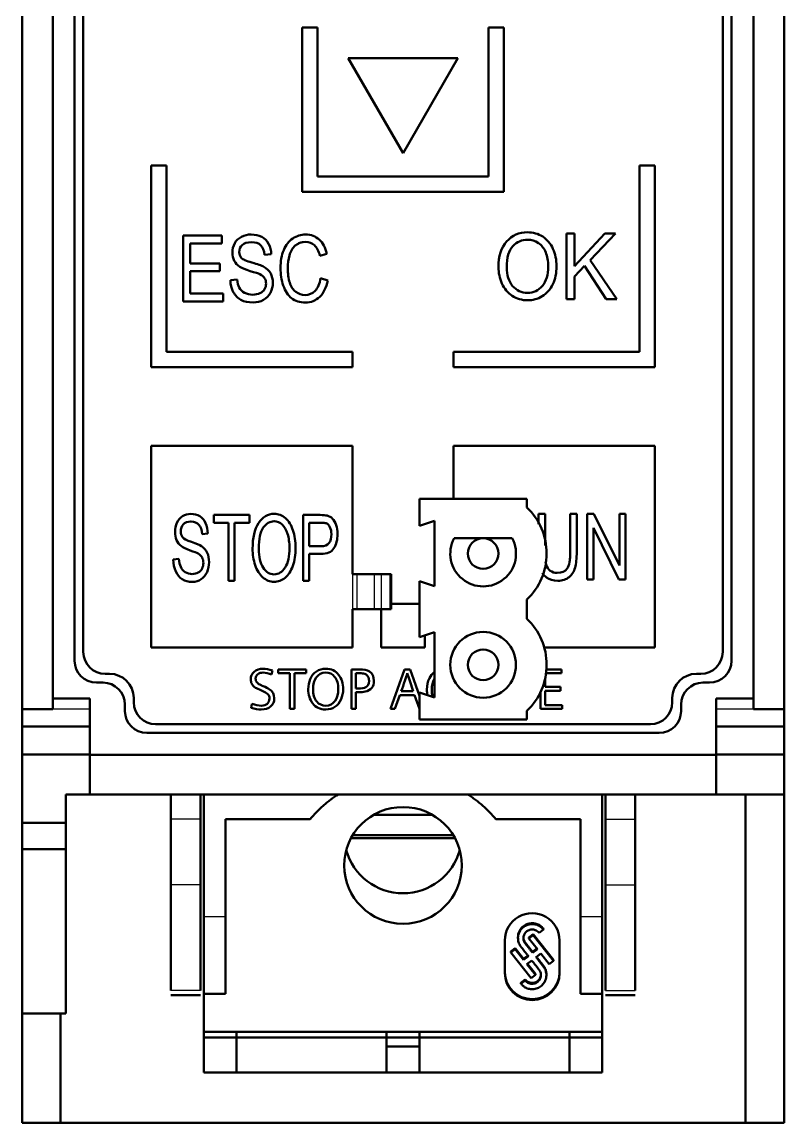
# Model space of a CAD drawing. Header units: millimetres. Extents: x 0 to 841, y 0 to 594.
# Drawn here: x 109.9 to 144.7, y 164.9 to 215.2 of the extents above; entities that cross this region are included whole.
import ezdxf

# ---------------------------------------------------------------- set-up
doc = ezdxf.new("R2010")
doc.units = ezdxf.units.MM
doc.layers.add('1', color=7, linetype='Continuous')

msp = doc.modelspace()

# ---------------------------------------------------------------- linework, layer by layer
at = {"layer": '1', "color": 7, "linetype": 'Continuous', "lineweight": 50}
for p, q in [((111.283, 184.307), (111.283, 237.137)), ((143.283, 184.307), (143.283, 237.137)), ((112.283, 235.137), (112.283, 186.037)), ((112.683, 234.737), (112.683, 186.437)), ((141.883, 186.437), (141.883, 234.737)), ((142.283, 186.037), (142.283, 235.137)), ((109.883, 183.817), (109.883, 221.177)), ((144.683, 183.817), (144.683, 221.177)), ((122.683, 207.437), (122.683, 214.937)), ((122.683, 214.937), (123.383, 214.937)), ((123.383, 214.937), (123.383, 208.137)), ((131.183, 208.137), (131.183, 214.937)), ((131.183, 214.937), (131.883, 214.937)), ((131.883, 214.937), (131.883, 207.437)), ((124.783, 213.537), (127.283, 209.207)), ((129.783, 213.537), (124.783, 213.537)), ((127.283, 209.207), (129.783, 213.537)), ((115.783, 208.637), (115.783, 199.437)), ((116.483, 208.637), (115.783, 208.637)), ((116.483, 200.137), (116.483, 208.637)), ((138.783, 208.637), (138.083, 208.637)), ((138.083, 208.637), (138.083, 200.137)), ((138.783, 199.437), (138.783, 208.637)), ((123.383, 208.137), (131.183, 208.137)), ((131.883, 207.437), (122.683, 207.437)), ((134.752, 202.537), (134.752, 205.537)), ((134.752, 205.537), (135.119, 205.537)), ((135.119, 204.049), (136.495, 205.537)), ((135.119, 205.537), (135.119, 204.049)), ((135.829, 204.322), (136.992, 205.537)), ((136.992, 205.537), (135.829, 204.322)), ((136.495, 205.537), (136.992, 205.537)), ((136.992, 205.537), (136.992, 205.537)), ((117.243, 202.437), (117.243, 205.437)), ((117.243, 205.437), (119.007, 205.437)), ((117.566, 205.083), (117.566, 205.083)), ((117.566, 205.083), (119.007, 205.083)), ((117.566, 205.083), (117.566, 204.164)), ((119.007, 205.083), (117.566, 205.083)), ((119.007, 205.437), (119.007, 205.083)), ((119.007, 205.083), (119.007, 205.083)), ((119.492, 204.661), (119.492, 204.661)), ((120.957, 204.563), (121.267, 204.592)), ((121.267, 204.592), (120.957, 204.563)), ((120.957, 204.563), (120.957, 204.563)), ((121.267, 204.592), (121.267, 204.592)), ((123.484, 204.522), (123.802, 204.614)), ((123.802, 204.614), (123.484, 204.522)), ((123.484, 204.522), (123.484, 204.522)), ((123.802, 204.614), (123.802, 204.614)), ((117.566, 204.164), (118.915, 204.164)), ((118.915, 204.164), (118.915, 203.812)), ((134.294, 204.033), (134.294, 204.033)), ((135.119, 203.576), (135.572, 204.055)), ((135.572, 204.055), (135.119, 203.576)), ((135.572, 204.055), (136.559, 202.537)), ((136.559, 202.537), (135.572, 204.055)), ((135.572, 204.055), (135.572, 204.055)), ((135.829, 204.322), (137.043, 202.537)), ((117.566, 203.812), (117.566, 203.812)), ((117.566, 203.812), (118.915, 203.812)), ((117.566, 203.812), (117.566, 202.791)), ((118.915, 203.812), (117.566, 203.812)), ((118.915, 203.812), (118.915, 203.812)), ((119.838, 204.009), (119.838, 204.009)), ((120.743, 203.675), (120.743, 203.675)), ((121.688, 203.959), (121.688, 203.959)), ((131.643, 203.998), (131.643, 203.998)), ((135.119, 203.576), (135.119, 203.576)), ((135.119, 203.576), (135.119, 202.537)), ((119.399, 203.401), (119.704, 203.433)), ((119.399, 203.401), (119.399, 203.401)), ((121.34, 203.284), (121.34, 203.284)), ((123.521, 203.489), (123.843, 203.389)), ((123.843, 203.389), (123.843, 203.389)), ((131.802, 203.249), (131.802, 203.249)), ((117.566, 202.791), (119.063, 202.791)), ((119.063, 202.791), (119.063, 202.437)), ((119.533, 202.862), (119.533, 202.862)), ((134.752, 202.537), (134.752, 202.537)), ((134.752, 202.537), (135.119, 202.537)), ((135.119, 202.537), (134.752, 202.537)), ((135.119, 202.537), (135.119, 202.537)), ((136.559, 202.537), (137.043, 202.537)), ((137.043, 202.537), (136.559, 202.537)), ((136.559, 202.537), (136.559, 202.537)), ((137.043, 202.537), (137.043, 202.537)), ((117.243, 202.437), (117.243, 202.437)), ((117.243, 202.437), (119.063, 202.437)), ((119.063, 202.437), (117.243, 202.437)), ((119.063, 202.437), (119.063, 202.437)), ((124.983, 200.137), (116.483, 200.137)), ((124.983, 199.437), (124.983, 200.137)), ((129.583, 200.137), (129.583, 199.437)), ((138.083, 200.137), (129.583, 200.137)), ((115.783, 199.437), (124.983, 199.437)), ((129.583, 199.437), (138.783, 199.437)), ((124.983, 195.837), (115.783, 195.837)), ((115.783, 195.837), (115.783, 186.637)), ((124.983, 189.988), (124.983, 195.837)), ((138.783, 195.837), (129.583, 195.837)), ((129.583, 195.837), (129.583, 193.417)), ((138.783, 186.637), (138.783, 195.837)), ((128.043, 193.418), (132.943, 193.418)), ((128.043, 192.188), (128.043, 193.418)), ((132.943, 193.418), (132.943, 193.028)), ((120.271, 192.687), (118.644, 192.687)), ((118.644, 192.687), (118.644, 192.333)), ((120.271, 192.333), (120.271, 192.687)), ((122.727, 192.687), (122.727, 189.687)), ((133.768, 192.737), (133.475, 192.737)), ((133.768, 192.737), (133.768, 192.737)), ((135.216, 192.737), (134.923, 192.737)), ((134.923, 192.737), (134.923, 191.006)), ((135.216, 192.737), (135.216, 192.737)), ((135.7, 192.737), (135.7, 189.737)), ((136, 192.737), (135.7, 192.737)), ((137.163, 190.382), (136, 192.737)), ((137.443, 192.737), (137.163, 192.737)), ((137.163, 192.737), (137.163, 190.382)), ((137.443, 189.737), (137.443, 192.737)), ((118.644, 192.333), (118.644, 192.333)), ((119.32, 192.333), (118.644, 192.333)), ((118.644, 192.333), (119.32, 192.333)), ((119.32, 192.333), (119.32, 192.333)), ((119.32, 192.333), (119.32, 189.687)), ((119.592, 192.333), (119.592, 192.333)), ((120.271, 192.333), (119.592, 192.333)), ((119.592, 189.687), (119.592, 192.333)), ((119.592, 192.333), (120.271, 192.333)), ((120.271, 192.333), (120.271, 192.333)), ((122.998, 191.26), (122.998, 192.333)), ((128.723, 192.423), (128.043, 192.188)), ((128.723, 189.432), (128.723, 192.423)), ((135.981, 189.737), (135.981, 192.094)), ((137.143, 189.737), (135.981, 192.094)), ((135.981, 192.094), (137.143, 189.737)), ((135.981, 192.094), (135.981, 192.094)), ((116.871, 191.911), (116.871, 191.911)), ((118.365, 191.842), (118.105, 191.813)), ((118.105, 191.813), (118.365, 191.842)), ((118.105, 191.813), (118.105, 191.813)), ((118.365, 191.842), (118.365, 191.842)), ((124.293, 191.819), (124.293, 191.819)), ((132.269, 191.628), (129.616, 191.628)), ((117.163, 191.259), (117.163, 191.259)), ((120.415, 191.148), (120.415, 191.148)), ((122.377, 191.183), (122.377, 191.183)), ((117.049, 190.683), (116.793, 190.651)), ((116.793, 190.651), (116.793, 190.651)), ((117.924, 190.925), (117.924, 190.925)), ((118.427, 190.534), (118.427, 190.534)), ((122.998, 189.687), (122.998, 190.907)), ((116.906, 190.112), (116.906, 190.112)), ((120.532, 190.399), (120.532, 190.399)), ((124.995, 189.988), (125.196, 189.988)), ((125.196, 189.988), (125.986, 189.988)), ((125.986, 189.988), (126.301, 189.988)), ((126.301, 189.988), (126.702, 189.988)), ((126.743, 189.988), (126.702, 189.988)), ((126.743, 188.388), (126.743, 189.988)), ((119.32, 189.687), (119.32, 189.687)), ((119.592, 189.687), (119.32, 189.687)), ((119.32, 189.687), (119.592, 189.687)), ((119.592, 189.687), (119.592, 189.687)), ((122.998, 189.687), (122.727, 189.687)), ((122.727, 189.687), (122.998, 189.687)), ((122.727, 189.687), (122.727, 189.687)), ((122.998, 189.687), (122.998, 189.687)), ((128.043, 187.108), (128.043, 189.667)), ((128.043, 189.667), (128.723, 189.432)), ((135.7, 189.737), (135.7, 189.737)), ((135.981, 189.737), (135.7, 189.737)), ((135.7, 189.737), (135.981, 189.737)), ((135.981, 189.737), (135.981, 189.737)), ((137.443, 189.737), (137.143, 189.737)), ((137.143, 189.737), (137.443, 189.737)), ((137.143, 189.737), (137.143, 189.737)), ((137.443, 189.737), (137.443, 189.737)), ((128.043, 188.637), (126.743, 188.637)), ((132.943, 188.828), (132.943, 187.948)), ((124.983, 186.637), (124.983, 188.388)), ((124.995, 188.388), (125.196, 188.388)), ((125.196, 188.388), (125.986, 188.388)), ((125.986, 188.388), (126.301, 188.388)), ((126.283, 188.388), (126.283, 186.637)), ((126.301, 188.388), (126.702, 188.388)), ((126.743, 188.388), (126.702, 188.388)), ((128.723, 187.343), (128.043, 187.108)), ((128.283, 186.637), (128.283, 187.191)), ((128.723, 184.352), (128.723, 187.343)), ((115.783, 186.637), (124.983, 186.637)), ((126.283, 186.637), (128.283, 186.637)), ((133.733, 186.637), (138.783, 186.637)), ((113.683, 185.437), (113.883, 185.437)), ((121.279, 185.399), (121.321, 185.586)), ((121.321, 185.586), (121.279, 185.399)), ((121.321, 185.586), (121.321, 185.586)), ((121.587, 185.641), (122.856, 185.641)), ((121.587, 185.469), (121.587, 185.641)), ((121.587, 185.469), (122.114, 185.469)), ((121.587, 185.469), (121.587, 185.469)), ((122.114, 185.469), (121.587, 185.469)), ((122.114, 185.469), (122.114, 185.469)), ((122.114, 183.837), (122.114, 185.469)), ((122.323, 185.469), (122.323, 185.469)), ((122.323, 185.469), (122.856, 185.469)), ((122.323, 185.469), (122.323, 183.837)), ((122.856, 185.469), (122.323, 185.469)), ((122.856, 185.641), (122.856, 185.469)), ((122.856, 185.469), (122.856, 185.469)), ((124.925, 183.837), (124.925, 185.641)), ((125.134, 185.469), (125.134, 184.77)), ((126.706, 183.837), (127.348, 185.641)), ((127.348, 185.641), (127.611, 185.641)), ((127.478, 185.463), (127.478, 185.463)), ((127.611, 185.641), (128.043, 184.437)), ((133.818, 185.469), (134.517, 185.469)), ((134.517, 185.469), (133.818, 185.469)), ((133.835, 185.641), (134.517, 185.641)), ((134.517, 185.641), (134.517, 185.469)), ((134.517, 185.469), (134.517, 185.469)), ((140.683, 185.437), (140.883, 185.437)), ((113.283, 185.037), (113.583, 185.037)), ((120.331, 185.179), (120.331, 185.179)), ((121.279, 185.399), (121.279, 185.399)), ((125.955, 185.115), (125.955, 185.115)), ((127.749, 184.64), (127.588, 185.115)), ((127.588, 185.115), (127.749, 184.64)), ((127.588, 185.115), (127.588, 185.115)), ((133.774, 185.22), (133.774, 184.838)), ((140.983, 185.037), (141.283, 185.037)), ((120.552, 184.802), (120.552, 184.802)), ((121.103, 184.512), (121.103, 184.512)), ((122.954, 184.739), (122.954, 184.739)), ((124.549, 184.739), (124.549, 184.739)), ((125.134, 184.77), (125.219, 184.77)), ((125.134, 184.598), (125.134, 183.837)), ((125.853, 184.793), (125.853, 184.793)), ((126.917, 183.837), (127.139, 184.468)), ((127.139, 184.468), (126.917, 183.837)), ((127.139, 184.468), (127.139, 184.468)), ((127.811, 184.468), (127.139, 184.468)), ((127.139, 184.468), (127.811, 184.468)), ((127.201, 184.64), (127.749, 184.64)), ((128.032, 183.837), (127.811, 184.468)), ((127.811, 184.468), (128.032, 183.837)), ((127.811, 184.468), (127.811, 184.468)), ((128.043, 183.358), (128.043, 184.587)), ((128.043, 184.587), (128.723, 184.352)), ((128.373, 184.726), (128.373, 184.726)), ((133.565, 183.837), (133.565, 184.609)), ((133.774, 184.838), (134.48, 184.838)), ((133.774, 184.666), (133.774, 184.009)), ((134.48, 184.666), (133.774, 184.666)), ((133.774, 184.666), (133.774, 184.666)), ((133.774, 184.666), (134.48, 184.666)), ((134.48, 184.838), (134.48, 184.666)), ((134.48, 184.666), (134.48, 184.666)), ((112.983, 184.307), (111.283, 184.307)), ((112.983, 184.307), (112.983, 181.737)), ((114.583, 184.037), (114.583, 183.737)), ((114.983, 184.337), (114.983, 184.137)), ((120.349, 183.892), (120.376, 184.074)), ((121.405, 184.322), (121.405, 184.322)), ((123.159, 184.088), (123.159, 184.088)), ((133.774, 184.009), (134.556, 184.009)), ((134.556, 184.009), (134.556, 183.837)), ((139.583, 184.137), (139.583, 184.337)), ((139.983, 183.737), (139.983, 184.037)), ((141.583, 184.307), (141.583, 181.737)), ((143.283, 184.307), (141.583, 184.307)), ((109.883, 183.037), (109.883, 183.817)), ((111.283, 183.817), (109.883, 183.817)), ((120.349, 183.892), (120.349, 183.892)), ((122.114, 183.837), (122.323, 183.837)), ((122.323, 183.837), (122.114, 183.837)), ((122.114, 183.837), (122.114, 183.837)), ((122.323, 183.837), (122.323, 183.837)), ((124.925, 183.837), (125.134, 183.837)), ((124.925, 183.837), (124.925, 183.837)), ((125.134, 183.837), (124.925, 183.837)), ((125.134, 183.837), (125.134, 183.837)), ((126.706, 183.837), (126.917, 183.837)), ((126.917, 183.837), (126.706, 183.837)), ((126.706, 183.837), (126.706, 183.837)), ((126.917, 183.837), (126.917, 183.837)), ((128.032, 183.837), (128.032, 183.837)), ((128.032, 183.837), (128.043, 183.837)), ((128.043, 183.837), (128.032, 183.837)), ((132.943, 183.748), (132.943, 183.358)), ((133.565, 183.837), (133.565, 183.837)), ((133.565, 183.837), (134.556, 183.837)), ((134.556, 183.837), (133.565, 183.837)), ((134.556, 183.837), (134.556, 183.837)), ((144.683, 183.817), (143.283, 183.817)), ((144.683, 183.037), (144.683, 183.817)), ((109.883, 183.037), (112.983, 183.037)), ((109.883, 181.754), (109.883, 183.037)), ((115.983, 183.137), (138.583, 183.137)), ((132.943, 183.358), (128.043, 183.358)), ((141.583, 183.037), (144.683, 183.037)), ((144.683, 181.754), (144.683, 183.037)), ((115.583, 182.737), (138.983, 182.737)), ((112.983, 181.754), (109.883, 181.754)), ((109.883, 178.637), (109.883, 181.754)), ((141.583, 181.737), (112.983, 181.737)), ((112.983, 181.737), (112.983, 179.937)), ((144.683, 181.754), (141.583, 181.754)), ((141.583, 181.737), (141.583, 179.937)), ((144.683, 179.937), (144.683, 181.754)), ((112.983, 179.937), (111.883, 179.937)), ((111.883, 179.937), (111.883, 178.637)), ((141.583, 179.937), (112.983, 179.937)), ((116.683, 178.808), (116.683, 179.937)), ((118.033, 178.808), (118.033, 179.937)), ((118.183, 174.36), (118.183, 179.937)), ((136.383, 174.36), (136.383, 179.937)), ((136.533, 178.808), (136.533, 179.937)), ((137.883, 178.808), (137.883, 179.937)), ((144.683, 179.937), (141.583, 179.937)), ((142.927, 164.937), (142.927, 179.937)), ((144.683, 179.937), (144.683, 164.937)), ((125.929, 178.994), (128.636, 178.994)), ((109.883, 178.637), (109.883, 177.431)), ((111.883, 178.637), (109.883, 178.637)), ((111.883, 178.637), (111.883, 177.431)), ((116.683, 175.813), (116.683, 178.808)), ((118.033, 175.813), (118.033, 178.808)), ((119.183, 174.36), (119.183, 178.797)), ((119.183, 178.797), (123.04, 178.797)), ((131.525, 178.797), (135.383, 178.797)), ((135.383, 178.797), (135.383, 174.36)), ((135.383, 170.829), (135.383, 178.797)), ((136.533, 175.813), (136.533, 178.808)), ((137.883, 175.813), (137.883, 178.808)), ((129.655, 177.943), (124.911, 177.943)), ((129.58, 178.073), (124.986, 178.073)), ((109.883, 177.431), (109.883, 169.937)), ((111.883, 177.431), (109.883, 177.431)), ((111.883, 177.431), (111.883, 169.937)), ((118.183, 170.829), (118.183, 174.36)), ((119.183, 170.829), (119.183, 174.36)), ((135.383, 174.36), (135.383, 170.829)), ((136.383, 170.829), (136.383, 174.36)), ((132.534, 173.413), (132.534, 173.374)), ((133.035, 173.398), (133.232, 173.551)), ((133.035, 173.359), (133.232, 173.512)), ((133.035, 173.398), (133.035, 173.359)), ((133.232, 173.551), (134.156, 172.379)), ((133.232, 173.551), (133.232, 173.512)), ((133.232, 173.512), (134.156, 172.34)), ((133.694, 173.769), (133.497, 173.617)), ((133.694, 173.809), (133.694, 173.769)), ((131.933, 173.273), (131.933, 171.786)), ((132.21, 172.759), (132.407, 172.911)), ((132.21, 172.719), (132.407, 172.872)), ((132.407, 172.911), (132.791, 172.423)), ((132.407, 172.911), (132.407, 172.872)), ((132.407, 172.872), (132.791, 172.384)), ((133.42, 172.871), (133.035, 173.359)), ((133.204, 172.743), (133.401, 172.895)), ((133.204, 172.704), (133.42, 172.871)), ((134.433, 171.786), (134.433, 173.273)), ((132.21, 172.759), (132.21, 172.719)), ((133.133, 171.548), (132.21, 172.719)), ((132.791, 172.423), (133.007, 172.59)), ((132.791, 172.384), (133.007, 172.551)), ((132.791, 172.423), (132.791, 172.384)), ((133.204, 172.743), (133.204, 172.704)), ((133.574, 172.675), (133.358, 172.508)), ((133.959, 172.187), (133.574, 172.675)), ((134.156, 172.379), (134.156, 172.34)), ((133.161, 172.356), (132.945, 172.188)), ((132.945, 172.188), (133.33, 171.7)), ((132.964, 172.203), (133.33, 171.739)), ((134.156, 172.34), (133.959, 172.187)), ((132.671, 171.329), (132.868, 171.481)), ((132.671, 171.29), (132.868, 171.442)), ((132.868, 171.481), (132.868, 171.442)), ((133.33, 171.7), (133.133, 171.548)), ((133.33, 171.739), (133.33, 171.7)), ((133.832, 171.686), (133.832, 171.725)), ((132.671, 171.329), (132.671, 171.29)), ((116.683, 170.774), (118.033, 170.774)), ((118.183, 170.829), (119.183, 170.829)), ((118.183, 169.104), (118.183, 170.829)), ((118.183, 170.829), (119.183, 170.829)), ((119.183, 170.829), (119.183, 170.829)), ((135.383, 170.829), (136.383, 170.829)), ((135.383, 170.829), (136.383, 170.829)), ((135.383, 170.829), (135.383, 170.829)), ((136.383, 169.104), (136.383, 170.829)), ((136.533, 170.774), (137.883, 170.774)), ((109.883, 169.937), (109.883, 164.937)), ((111.883, 169.937), (109.883, 169.937)), ((111.639, 169.937), (111.639, 164.937)), ((118.183, 169.104), (136.383, 169.104)), ((118.183, 168.837), (118.183, 169.104)), ((119.683, 168.837), (119.683, 169.104)), ((126.533, 169.104), (126.533, 168.837)), ((128.033, 169.104), (128.033, 168.837)), ((134.883, 168.837), (134.883, 169.104)), ((136.383, 168.837), (136.383, 169.104)), ((118.183, 168.837), (119.683, 168.837)), ((118.183, 167.237), (118.183, 168.837)), ((126.533, 168.837), (119.683, 168.837)), ((119.683, 167.237), (119.683, 168.837)), ((126.533, 168.837), (126.533, 168.433)), ((126.533, 168.837), (128.033, 168.837)), ((126.533, 168.433), (128.033, 168.433)), ((126.533, 168.433), (126.533, 167.237)), ((128.033, 168.837), (128.033, 168.433)), ((128.033, 168.837), (134.883, 168.837)), ((128.033, 168.433), (128.033, 167.237)), ((134.883, 168.837), (136.383, 168.837)), ((134.883, 167.237), (134.883, 168.837)), ((136.383, 167.237), (136.383, 168.837)), ((118.183, 167.237), (119.683, 167.237)), ((126.533, 167.237), (119.683, 167.237)), ((126.533, 167.237), (128.033, 167.237)), ((128.033, 167.237), (134.883, 167.237)), ((134.883, 167.237), (136.383, 167.237)), ((111.639, 164.937), (109.883, 164.937)), ((142.927, 164.937), (111.639, 164.937)), ((144.683, 164.937), (142.927, 164.937))]:
    msp.add_line(p, q, dxfattribs=at)
at = {"layer": '1', "color": 7, "linetype": 'Continuous', "lineweight": 25}
for p, q in [((124.995, 188.388), (124.995, 189.988)), ((125.196, 188.388), (125.196, 189.988)), ((125.986, 188.388), (125.986, 189.988)), ((126.301, 188.388), (126.301, 189.988)), ((126.702, 188.388), (126.702, 189.988)), ((118.033, 178.808), (116.683, 178.808)), ((136.533, 178.808), (137.883, 178.808)), ((118.183, 174.36), (119.183, 174.36)), ((135.383, 174.36), (136.383, 174.36))]:
    msp.add_line(p, q, dxfattribs=at)
at = {"layer": '1', "color": 7, "linetype": 'Continuous', "lineweight": 50}
for centre, radius in [((130.943, 190.928), 0.7), ((130.943, 185.848), 1.5), ((130.943, 185.848), 0.7)]:
    msp.add_circle(centre, radius, dxfattribs=at)
for centre, radius, start, end in [((130.943, 190.928), 2.9, 313.6028, 46.3972), ((130.943, 190.928), 1.5, 152.1819, 27.8181), ((130.943, 185.848), 2.9, 313.6028, 46.3972), ((113.683, 186.437), 1, 180, 270), ((140.883, 186.437), 1, 270, 0), ((113.283, 186.037), 1, 180, 270), ((141.283, 186.037), 1, 270, 0), ((113.883, 184.337), 1.1, 0, 90), ((140.683, 184.337), 1.1, 90, 180), ((113.583, 184.037), 1, 0, 90), ((140.983, 184.037), 1, 90, 180), ((115.983, 184.137), 1, 180, 270), ((138.583, 184.137), 1, 270, 0), ((115.583, 183.737), 1, 180, 270), ((138.983, 183.737), 1, 270, 0)]:
    msp.add_arc(centre, radius, start, end, dxfattribs=at)
msp.add_ellipse((127.283, 176.694), major_axis=(-2.686, 0), ratio=0.991445, dxfattribs=at)
for centre, major_axis, start_param, end_param in [((127.283, 178.087), (-2.686, 0), 0.264665, 2.876928), ((133.183, 173.273), (1.25, 0), 0, 3.141593), ((133.183, 171.825), (1.25, 0), 3.141593, 6.283185), ((133.183, 171.786), (1.25, 0), 3.141593, 6.283185)]:
    msp.add_ellipse(centre, major_axis=major_axis, ratio=0.991445, start_param=start_param, end_param=end_param, dxfattribs=at)
for points, knots in [([(131.802, 203.249), (131.696, 203.485), (131.643, 203.735), (131.643, 204.496), (131.767, 204.886), (132.261, 205.45), (132.58, 205.59), (133.226, 205.591), (133.457, 205.524), (133.868, 205.259), (134.025, 205.075), (134.133, 204.838)], [0, 0, 0, 0, 0.137771, 0.137771, 0.398219, 0.398219, 0.658927, 0.658927, 0.82958, 0.82958, 1, 1, 1, 1]), ([(119.838, 204.009), (119.721, 204.083), (119.635, 204.177), (119.521, 204.399), (119.492, 204.524), (119.492, 204.813), (119.527, 204.955), (119.667, 205.218), (119.769, 205.317), (120.038, 205.454), (120.187, 205.488), (120.531, 205.488), (120.69, 205.452), (120.967, 205.309), (121.073, 205.204), (121.221, 204.925), (121.261, 204.768), (121.267, 204.592)], [0, 0, 0, 0, 0.1113, 0.1113, 0.222397, 0.222397, 0.344902, 0.344902, 0.467853, 0.467853, 0.591032, 0.591032, 0.727354, 0.727354, 0.863677, 0.863677, 1, 1, 1, 1]), ([(120.957, 204.563), (120.941, 204.753), (120.885, 204.896), (120.693, 205.089), (120.551, 205.138), (120.169, 205.138), (120.026, 205.094), (119.848, 204.918), (119.803, 204.812), (119.803, 204.58), (119.835, 204.492), (119.961, 204.353), (120.122, 204.281), (120.647, 204.135), (120.827, 204.071), (121.067, 203.937), (121.171, 203.834), (121.307, 203.588), (121.34, 203.445), (121.34, 203.125), (121.303, 202.974), (121.155, 202.692), (121.048, 202.582), (120.769, 202.425), (120.613, 202.386), (120.218, 202.386), (120.033, 202.425), (119.735, 202.584), (119.618, 202.703), (119.533, 202.862)], [0, 0, 0, 0, 0.06057, 0.06057, 0.121335, 0.121335, 0.184524, 0.184524, 0.247712, 0.247712, 0.302768, 0.302768, 0.356974, 0.356974, 0.411084, 0.411084, 0.489785, 0.489785, 0.568352, 0.568352, 0.64632, 0.64632, 0.724401, 0.724401, 0.802482, 0.802482, 0.90137, 0.90137, 1, 1, 1, 1]), ([(123.843, 203.389), (123.776, 203.063), (123.654, 202.814), (123.303, 202.471), (123.088, 202.386), (122.571, 202.386), (122.357, 202.452), (122.028, 202.715), (121.903, 202.905), (121.73, 203.405), (121.688, 203.673), (121.688, 204.272), (121.736, 204.544), (121.931, 205.01), (122.069, 205.186), (122.427, 205.428), (122.624, 205.488), (123.083, 205.488), (123.288, 205.412), (123.62, 205.106), (123.736, 204.891), (123.802, 204.614)], [0, 0, 0, 0, 0.090289, 0.090289, 0.180709, 0.180709, 0.274327, 0.274327, 0.368115, 0.368115, 0.461846, 0.461846, 0.564006, 0.564006, 0.666089, 0.666089, 0.768172, 0.768172, 0.883992, 0.883992, 1, 1, 1, 1]), ([(123.484, 204.522), (123.428, 204.74), (123.345, 204.899), (123.13, 205.099), (122.995, 205.149), (122.645, 205.149), (122.488, 205.093), (122.237, 204.872), (122.148, 204.724), (122.046, 204.351), (122.021, 204.16), (122.021, 203.707), (122.051, 203.484), (122.171, 203.103), (122.266, 202.961), (122.52, 202.773), (122.659, 202.726), (122.988, 202.726), (123.141, 202.789), (123.266, 202.918)], [0, 0, 0, 0, 0.085082, 0.085082, 0.17062, 0.17062, 0.268713, 0.268713, 0.366807, 0.366807, 0.465201, 0.465201, 0.591622, 0.591622, 0.718138, 0.718138, 0.844976, 0.844976, 1, 1, 1, 1]), ([(122.438, 205.04), (122.549, 205.112), (122.68, 205.149), (122.995, 205.149), (123.13, 205.099), (123.345, 204.899), (123.428, 204.74), (123.484, 204.522)], [0, 0, 0, 0, 0.317522, 0.317522, 0.659672, 0.659672, 1, 1, 1, 1]), ([(133.648, 203.141), (133.827, 203.351), (133.916, 203.649), (133.916, 204.279), (133.878, 204.492), (133.725, 204.856), (133.614, 204.997), (133.32, 205.199), (133.155, 205.249), (132.713, 205.249), (132.49, 205.152), (132.302, 204.959)], [0, 0, 0, 0, 0.264413, 0.264413, 0.43172, 0.43172, 0.598363, 0.598363, 0.764682, 0.764682, 1, 1, 1, 1]), ([(134.133, 204.838), (134.24, 204.601), (134.294, 204.333), (134.294, 203.729), (134.238, 203.457), (134.011, 202.976), (133.85, 202.794), (133.434, 202.547), (133.209, 202.486), (132.708, 202.486), (132.475, 202.554), (132.063, 202.827), (131.908, 203.013), (131.802, 203.249)], [0, 0, 0, 0, 0.15982, 0.15982, 0.321927, 0.321927, 0.484374, 0.484374, 0.647148, 0.647148, 0.823743, 0.823743, 1, 1, 1, 1]), ([(132.302, 204.959), (132.115, 204.766), (132.022, 204.444), (132.022, 203.63), (132.111, 203.346), (132.471, 202.93), (132.696, 202.826), (133.243, 202.826), (133.47, 202.931), (133.648, 203.141)], [0, 0, 0, 0, 0.29279, 0.29279, 0.527102, 0.527102, 0.761098, 0.761098, 1, 1, 1, 1]), ([(119.704, 203.433), (119.718, 203.284), (119.751, 203.16), (119.857, 202.968), (119.939, 202.89), (120.16, 202.772), (120.285, 202.742), (120.547, 202.742), (120.656, 202.764), (120.843, 202.855), (120.914, 202.916), (121.006, 203.073), (121.029, 203.158), (121.029, 203.346), (121.007, 203.428), (120.918, 203.568), (120.845, 203.627), (120.743, 203.675)], [0, 0, 0, 0, 0.133443, 0.133443, 0.267837, 0.267837, 0.402542, 0.402542, 0.522225, 0.522225, 0.641091, 0.641091, 0.759956, 0.759956, 0.879603, 0.879603, 1, 1, 1, 1]), ([(119.838, 204.009), (119.928, 203.95), (120.085, 203.888), (120.533, 203.755), (120.677, 203.707), (120.743, 203.675)], [0, 0, 0, 0, 0.5, 0.5, 1, 1, 1, 1]), ([(120.743, 203.675), (120.677, 203.707), (120.533, 203.755), (120.085, 203.888), (119.928, 203.95), (119.838, 204.009)], [0, 0, 0, 0, 0.5, 0.5, 1, 1, 1, 1]), ([(118.365, 191.842), (118.36, 192.018), (118.327, 192.175), (118.202, 192.454), (118.113, 192.559), (117.88, 192.702), (117.746, 192.738), (117.456, 192.738), (117.331, 192.704), (117.104, 192.567), (117.019, 192.468), (116.901, 192.205), (116.871, 192.063), (116.871, 191.774), (116.895, 191.649), (116.992, 191.427), (117.065, 191.333), (117.163, 191.259)], [0, 0, 0, 0, 0.136377, 0.136377, 0.272754, 0.272754, 0.409131, 0.409131, 0.532358, 0.532358, 0.655289, 0.655289, 0.777744, 0.777744, 0.888795, 0.888795, 1, 1, 1, 1]), ([(122.258, 191.988), (122.178, 192.225), (122.061, 192.409), (121.757, 192.674), (121.587, 192.741), (121.108, 192.74), (120.872, 192.599), (120.506, 192.036), (120.415, 191.646), (120.415, 190.885), (120.454, 190.635), (120.532, 190.399)], [0, 0, 0, 0, 0.170309, 0.170309, 0.340958, 0.340958, 0.601662, 0.601662, 0.862188, 0.862188, 1, 1, 1, 1]), ([(123.813, 192.658), (123.741, 192.677), (123.637, 192.687), (123.243, 192.687), (122.985, 192.687), (122.727, 192.687)], [0, 0, 0, 0, 0.34599, 0.34599, 1, 1, 1, 1]), ([(122.998, 190.907), (123.174, 190.907), (123.349, 190.907), (123.815, 190.907), (124.016, 190.995), (124.238, 191.348), (124.293, 191.564), (124.293, 191.968), (124.273, 192.105), (124.19, 192.353), (124.135, 192.45), (123.998, 192.587), (123.914, 192.634), (123.813, 192.658)], [0, 0, 0, 0, 0.138344, 0.138344, 0.367042, 0.367042, 0.596556, 0.596556, 0.730946, 0.730946, 0.865473, 0.865473, 1, 1, 1, 1]), ([(133.647, 190.05), (133.699, 189.962), (133.764, 189.889), (133.974, 189.734), (134.143, 189.686), (134.564, 189.686), (134.736, 189.741), (134.999, 189.964), (135.09, 190.108), (135.191, 190.463), (135.216, 190.702), (135.216, 191.581), (135.216, 192.159), (135.216, 192.737)], [0, 0, 0, 0, 0.08947, 0.08947, 0.239853, 0.239853, 0.394505, 0.394505, 0.549156, 0.549156, 0.703704, 0.703704, 1, 1, 1, 1]), ([(116.906, 190.112), (116.977, 189.953), (117.076, 189.834), (117.327, 189.675), (117.482, 189.636), (117.814, 189.636), (117.946, 189.675), (118.181, 189.832), (118.271, 189.942), (118.395, 190.224), (118.427, 190.375), (118.427, 190.695), (118.398, 190.838), (118.284, 191.084), (118.197, 191.187), (117.995, 191.321), (117.843, 191.385), (117.402, 191.531), (117.266, 191.603), (117.16, 191.742), (117.133, 191.83), (117.133, 192.062), (117.171, 192.168), (117.321, 192.344), (117.441, 192.388), (117.763, 192.388), (117.882, 192.339), (118.043, 192.146), (118.091, 192.003), (118.105, 191.813)], [0, 0, 0, 0, 0.098732, 0.098732, 0.197701, 0.197701, 0.275847, 0.275847, 0.353992, 0.353992, 0.432051, 0.432051, 0.510711, 0.510711, 0.589473, 0.589473, 0.643566, 0.643566, 0.697753, 0.697753, 0.752719, 0.752719, 0.815806, 0.815806, 0.878893, 0.878893, 0.93956, 0.93956, 1, 1, 1, 1]), ([(117.964, 192.241), (117.964, 192.242), (117.963, 192.242), (117.882, 192.339), (117.763, 192.388), (117.595, 192.388), (117.585, 192.388), (117.575, 192.388)], [0, 0, 0, 0, 0.005093, 0.005093, 0.939776, 0.939776, 1, 1, 1, 1]), ([(120.532, 190.399), (120.611, 190.163), (120.726, 189.977), (121.03, 189.704), (121.203, 189.636), (121.574, 189.636), (121.74, 189.697), (122.048, 189.944), (122.167, 190.126), (122.335, 190.607), (122.377, 190.879), (122.377, 191.483), (122.337, 191.751), (122.258, 191.988)], [0, 0, 0, 0, 0.176293, 0.176293, 0.352856, 0.352856, 0.515601, 0.515601, 0.678076, 0.678076, 0.840182, 0.840182, 1, 1, 1, 1]), ([(121.899, 190.291), (121.767, 190.081), (121.599, 189.976), (121.194, 189.976), (121.027, 190.08), (120.761, 190.496), (120.695, 190.78), (120.695, 191.594), (120.764, 191.916), (120.902, 192.109)], [0, 0, 0, 0, 0.238956, 0.238956, 0.473006, 0.473006, 0.70727, 0.70727, 1, 1, 1, 1]), ([(120.902, 192.109), (121.041, 192.302), (121.206, 192.399), (121.534, 192.399), (121.656, 192.349), (121.873, 192.147), (121.956, 192.006), (122.069, 191.642), (122.097, 191.429), (122.097, 190.799), (122.031, 190.501), (121.899, 190.291)], [0, 0, 0, 0, 0.235221, 0.235221, 0.401472, 0.401472, 0.568191, 0.568191, 0.735533, 0.735533, 1, 1, 1, 1]), ([(121.434, 192.397), (121.422, 192.398), (121.41, 192.399), (121.206, 192.399), (121.041, 192.302), (120.902, 192.109)], [0, 0, 0, 0, 0.059115, 0.059115, 1, 1, 1, 1]), ([(123.777, 192.306), (123.731, 192.324), (123.647, 192.333), (123.348, 192.333), (123.173, 192.333), (122.998, 192.333)], [0, 0, 0, 0, 0.413696, 0.413696, 1, 1, 1, 1]), ([(122.998, 192.333), (123.173, 192.333), (123.348, 192.333), (123.647, 192.333), (123.731, 192.324), (123.777, 192.306)], [0, 0, 0, 0, 0.586304, 0.586304, 1, 1, 1, 1]), ([(123.777, 192.306), (123.848, 192.278), (123.904, 192.218), (123.992, 192.04), (124.013, 191.933), (124.013, 191.634), (123.976, 191.499), (123.829, 191.308), (123.705, 191.26), (123.352, 191.26), (123.175, 191.26), (122.998, 191.26)], [0, 0, 0, 0, 0.162978, 0.162978, 0.325354, 0.325354, 0.548719, 0.548719, 0.773463, 0.773463, 1, 1, 1, 1]), ([(117.924, 190.925), (117.869, 190.957), (117.747, 191.005), (117.37, 191.138), (117.238, 191.2), (117.163, 191.259)], [0, 0, 0, 0, 0.5, 0.5, 1, 1, 1, 1]), ([(117.163, 191.259), (117.238, 191.2), (117.37, 191.138), (117.747, 191.005), (117.869, 190.957), (117.924, 190.925)], [0, 0, 0, 0, 0.5, 0.5, 1, 1, 1, 1]), ([(134.923, 191.006), (134.923, 190.629), (134.877, 190.375), (134.694, 190.11), (134.54, 190.044), (134.199, 190.044), (134.093, 190.077), (133.919, 190.211), (133.858, 190.306), (133.811, 190.466), (133.802, 190.509), (133.795, 190.558)], [0, 0, 0, 0, 0.300516, 0.300516, 0.60009, 0.60009, 0.774423, 0.774423, 0.948186, 0.948186, 1, 1, 1, 1]), ([(117.924, 190.925), (118.01, 190.877), (118.071, 190.818), (118.146, 190.678), (118.165, 190.596), (118.165, 190.408), (118.145, 190.323), (118.068, 190.166), (118.009, 190.105), (117.851, 190.014), (117.759, 189.992), (117.539, 189.992), (117.434, 190.022), (117.247, 190.14), (117.178, 190.218), (117.09, 190.41), (117.062, 190.534), (117.049, 190.683)], [0, 0, 0, 0, 0.120445, 0.120445, 0.240073, 0.240073, 0.35892, 0.35892, 0.477766, 0.477766, 0.597487, 0.597487, 0.732235, 0.732235, 0.866581, 0.866581, 1, 1, 1, 1]), ([(120.552, 184.802), (120.466, 184.856), (120.406, 184.918), (120.345, 185.043), (120.331, 185.106), (120.331, 185.33), (120.383, 185.448), (120.588, 185.623), (120.725, 185.666), (121.017, 185.666), (121.158, 185.64), (121.321, 185.586)], [0, 0, 0, 0, 0.158025, 0.158025, 0.283957, 0.283957, 0.547813, 0.547813, 0.813214, 0.813214, 1, 1, 1, 1]), ([(121.279, 185.399), (121.146, 185.463), (121.017, 185.494), (120.799, 185.494), (120.719, 185.47), (120.586, 185.371), (120.552, 185.303), (120.552, 185.148), (120.574, 185.089), (120.652, 185.004), (120.692, 184.974), (120.737, 184.951)], [0, 0, 0, 0, 0.274988, 0.274988, 0.484825, 0.484825, 0.698175, 0.698175, 0.868856, 0.868856, 1, 1, 1, 1]), ([(120.552, 185.214), (120.552, 185.215), (120.552, 185.216), (120.552, 185.303), (120.586, 185.371), (120.719, 185.47), (120.799, 185.494), (121.017, 185.494), (121.146, 185.463), (121.279, 185.399)], [0, 0, 0, 0, 0.003363, 0.003363, 0.307918, 0.307918, 0.607458, 0.607458, 1, 1, 1, 1]), ([(123.159, 184.088), (123.023, 184.268), (122.954, 184.485), (122.954, 184.906), (122.986, 185.059), (123.187, 185.511), (123.424, 185.666), (124.011, 185.666), (124.205, 185.574), (124.344, 185.39)], [0, 0, 0, 0, 0.240109, 0.240109, 0.397298, 0.397298, 0.743381, 0.743381, 1, 1, 1, 1]), ([(124.187, 184.207), (124.281, 184.341), (124.328, 184.518), (124.328, 184.982), (124.273, 185.171), (124.058, 185.432), (123.919, 185.494), (123.563, 185.494), (123.42, 185.42), (123.316, 185.27)], [0, 0, 0, 0, 0.240271, 0.240271, 0.502912, 0.502912, 0.746384, 0.746384, 1, 1, 1, 1]), ([(124.925, 185.641), (125.041, 185.641), (125.157, 185.641), (125.491, 185.641), (125.648, 185.608), (125.885, 185.455), (125.955, 185.312), (125.955, 184.986), (125.921, 184.879), (125.853, 184.793)], [0, 0, 0, 0, 0.137494, 0.137494, 0.394281, 0.394281, 0.759985, 0.759985, 1, 1, 1, 1]), ([(125.484, 185.45), (125.42, 185.463), (125.343, 185.469), (125.213, 185.469), (125.173, 185.469), (125.134, 185.469)], [0, 0, 0, 0, 0.697266, 0.697266, 1, 1, 1, 1]), ([(125.219, 184.77), (125.393, 184.77), (125.515, 184.788), (125.684, 184.873), (125.733, 184.971), (125.733, 185.192), (125.715, 185.259), (125.637, 185.389), (125.572, 185.433), (125.484, 185.45)], [0, 0, 0, 0, 0.248148, 0.248148, 0.59642, 0.59642, 0.780691, 0.780691, 1, 1, 1, 1]), ([(127.201, 184.64), (127.256, 184.798), (127.311, 184.956), (127.41, 185.243), (127.447, 185.36), (127.478, 185.463)], [0, 0, 0, 0, 0.549099, 0.549099, 1, 1, 1, 1]), ([(127.478, 185.463), (127.447, 185.36), (127.41, 185.243), (127.311, 184.956), (127.256, 184.798), (127.201, 184.64)], [0, 0, 0, 0, 0.450901, 0.450901, 1, 1, 1, 1]), ([(128.403, 184.449), (128.383, 184.534), (128.373, 184.627), (128.373, 184.918), (128.411, 185.089), (128.546, 185.351), (128.62, 185.442), (128.71, 185.511)], [0, 0, 0, 0, 0.225895, 0.225895, 0.664984, 0.664984, 1, 1, 1, 1]), ([(120.737, 184.951), (120.783, 184.926), (120.837, 184.901), (121.028, 184.821), (121.118, 184.777), (121.327, 184.639), (121.405, 184.499), (121.405, 184.162), (121.349, 184.035), (121.128, 183.855), (120.986, 183.811), (120.67, 183.811), (120.517, 183.838), (120.349, 183.892)], [0, 0, 0, 0, 0.041919, 0.041919, 0.127679, 0.127679, 0.381649, 0.381649, 0.611535, 0.611535, 0.829959, 0.829959, 1, 1, 1, 1]), ([(124.344, 185.39), (124.481, 185.209), (124.549, 184.993), (124.549, 184.571), (124.518, 184.418), (124.317, 183.967), (124.083, 183.811), (123.497, 183.811), (123.299, 183.904), (123.159, 184.088)], [0, 0, 0, 0, 0.234377, 0.234377, 0.38992, 0.38992, 0.733935, 0.733935, 1, 1, 1, 1]), ([(123.316, 185.27), (123.222, 185.136), (123.176, 184.959), (123.176, 184.497), (123.231, 184.308), (123.446, 184.046), (123.583, 183.983), (123.938, 183.983), (124.081, 184.059), (124.187, 184.207)], [0, 0, 0, 0, 0.237777, 0.237777, 0.497357, 0.497357, 0.737587, 0.737587, 1, 1, 1, 1]), ([(128.707, 185.197), (128.632, 185.061), (128.594, 184.904), (128.594, 184.612), (128.61, 184.507), (128.642, 184.411)], [0, 0, 0, 0, 0.615137, 0.615137, 1, 1, 1, 1]), ([(120.376, 184.074), (120.54, 184.013), (120.686, 183.983), (120.93, 183.983), (121.021, 184.014), (121.152, 184.133), (121.184, 184.209), (121.184, 184.393), (121.157, 184.463), (121.103, 184.512)], [0, 0, 0, 0, 0.281354, 0.281354, 0.534237, 0.534237, 0.774351, 0.774351, 1, 1, 1, 1]), ([(120.552, 184.802), (120.597, 184.775), (120.685, 184.732), (120.963, 184.608), (121.06, 184.554), (121.103, 184.512)], [0, 0, 0, 0, 0.470857, 0.470857, 1, 1, 1, 1]), ([(121.103, 184.512), (121.06, 184.554), (120.963, 184.608), (120.685, 184.732), (120.597, 184.775), (120.552, 184.802)], [0, 0, 0, 0, 0.529143, 0.529143, 1, 1, 1, 1]), ([(125.134, 184.598), (125.172, 184.598), (125.211, 184.598), (125.374, 184.598), (125.478, 184.608), (125.688, 184.655), (125.786, 184.71), (125.853, 184.793)], [0, 0, 0, 0, 0.108964, 0.108964, 0.461747, 0.461747, 1, 1, 1, 1]), ([(125.853, 184.793), (125.786, 184.71), (125.688, 184.655), (125.478, 184.608), (125.374, 184.598), (125.211, 184.598), (125.172, 184.598), (125.134, 184.598)], [0, 0, 0, 0, 0.538253, 0.538253, 0.891036, 0.891036, 1, 1, 1, 1]), ([(111.283, 183.817), (111.283, 183.951), (111.283, 184.098), (111.283, 184.272), (111.283, 184.289), (111.283, 184.307)], [0, 0, 0, 0, 0.899195, 0.899195, 1, 1, 1, 1]), ([(143.283, 183.817), (143.283, 183.951), (143.283, 184.098), (143.283, 184.272), (143.283, 184.289), (143.283, 184.307)], [0, 0, 0, 0, 0.899195, 0.899195, 1, 1, 1, 1]), ([(123.04, 178.797), (123.132, 178.909), (123.324, 179.123), (123.532, 179.322), (123.694, 179.466), (123.749, 179.512), (123.86, 179.603), (123.917, 179.648), (124.089, 179.778), (124.207, 179.86), (124.329, 179.937)], [0, 0, 0, 0, 0.25, 0.5, 0.5, 0.625, 0.625, 0.75, 0.75, 1, 1, 1, 1]), ([(130.236, 179.937), (130.297, 179.898), (130.357, 179.858), (130.447, 179.796), (130.476, 179.775), (130.535, 179.733), (130.68, 179.626), (130.93, 179.421), (131.241, 179.124), (131.433, 178.909), (131.525, 178.797)], [0, 0, 0, 0, 0.125, 0.125, 0.1875, 0.1875, 0.25, 0.5, 0.75, 1, 1, 1, 1]), ([(116.683, 170.987), (116.683, 171.674), (116.683, 172.927), (116.683, 174.375), (116.683, 175.36), (116.683, 175.713), (116.683, 175.813)], [0, 0, 0, 0, 0.247133, 0.501505, 0.755848, 1, 1, 1, 1]), ([(118.033, 170.987), (118.033, 171.674), (118.033, 172.927), (118.033, 174.375), (118.033, 175.36), (118.033, 175.713), (118.033, 175.813)], [0, 0, 0, 0, 0.247133, 0.501505, 0.755848, 1, 1, 1, 1]), ([(136.533, 170.987), (136.533, 171.674), (136.533, 172.927), (136.533, 174.375), (136.533, 175.36), (136.533, 175.713), (136.533, 175.813)], [0, 0, 0, 0, 0.247133, 0.501505, 0.755848, 1, 1, 1, 1]), ([(137.883, 170.987), (137.883, 171.674), (137.883, 172.927), (137.883, 174.375), (137.883, 175.36), (137.883, 175.713), (137.883, 175.813)], [0, 0, 0, 0, 0.247133, 0.501505, 0.755848, 1, 1, 1, 1]), ([(133.007, 172.551), (132.982, 172.583), (132.926, 172.654), (132.824, 172.783), (132.718, 172.918), (132.604, 173.064), (132.538, 173.237), (132.524, 173.47), (132.607, 173.706), (132.776, 173.892), (132.977, 173.997), (133.183, 174.026), (133.375, 173.997), (133.552, 173.915), (133.649, 173.825), (133.694, 173.769)], [0, 0, 0, 0, 0.047503, 0.105963, 0.193082, 0.248288, 0.32308, 0.406005, 0.518446, 0.605742, 0.694909, 0.777835, 0.843845, 0.919262, 1, 1, 1, 1]), ([(132.534, 173.412), (132.534, 173.436), (132.54, 173.555), (132.607, 173.745), (132.776, 173.931), (132.977, 174.036), (133.183, 174.065), (133.375, 174.036), (133.552, 173.954), (133.649, 173.864), (133.694, 173.809)], [0, 0, 0, 0, 0.044616, 0.225467, 0.365874, 0.509291, 0.642669, 0.748839, 0.870141, 1, 1, 1, 1]), ([(133.497, 173.617), (133.446, 173.678), (133.347, 173.75), (133.161, 173.78), (133.008, 173.74), (132.883, 173.648), (132.802, 173.521), (132.774, 173.369), (132.806, 173.206), (132.913, 173.073), (133.012, 172.947), (133.109, 172.825), (133.17, 172.747), (133.204, 172.704)], [0, 0, 0, 0, 0.122236, 0.209355, 0.303605, 0.379708, 0.465728, 0.550374, 0.636119, 0.73751, 0.832882, 0.906753, 1, 1, 1, 1]), ([(132.784, 173.409), (132.784, 173.409), (132.784, 173.357), (132.806, 173.245), (132.913, 173.112), (133.012, 172.986), (133.109, 172.864), (133.17, 172.786), (133.204, 172.743)], [0, 0, 0, 0, 0.000066, 0.190757, 0.416244, 0.628343, 0.792626, 1, 1, 1, 1]), ([(133.358, 172.508), (133.385, 172.474), (133.454, 172.387), (133.582, 172.219), (133.737, 172.047), (133.827, 171.827), (133.841, 171.609), (133.775, 171.394), (133.646, 171.22), (133.474, 171.098), (133.27, 171.037), (133.056, 171.044), (132.884, 171.106), (132.756, 171.195), (132.698, 171.256), (132.671, 171.29)], [0, 0, 0, 0, 0.050563, 0.130579, 0.247483, 0.318472, 0.405406, 0.499502, 0.57519, 0.656193, 0.741255, 0.819133, 0.900761, 0.95101, 1, 1, 1, 1]), ([(133.358, 172.547), (133.385, 172.513), (133.454, 172.426), (133.582, 172.258), (133.737, 172.086), (133.818, 171.888), (133.832, 171.777), (133.832, 171.726)], [0, 0, 0, 0, 0.133852, 0.345676, 0.65515, 0.843077, 1, 1, 1, 1]), ([(132.868, 171.442), (132.904, 171.399), (132.991, 171.324), (133.169, 171.276), (133.365, 171.315), (133.514, 171.439), (133.585, 171.608), (133.584, 171.78), (133.51, 171.92), (133.405, 172.044), (133.308, 172.17), (133.222, 172.278), (133.175, 172.338), (133.161, 172.356)], [0, 0, 0, 0, 0.089663, 0.195192, 0.294992, 0.414358, 0.505119, 0.597801, 0.694866, 0.766128, 0.872031, 0.962205, 1, 1, 1, 1]), ([(132.868, 171.481), (132.904, 171.438), (132.991, 171.364), (133.169, 171.315), (133.365, 171.355), (133.514, 171.478), (133.574, 171.621), (133.582, 171.702), (133.582, 171.729)], [0, 0, 0, 0, 0.162968, 0.354774, 0.536167, 0.753121, 0.918086, 1, 1, 1, 1])]:
    msp.add_open_spline(points, degree=3, knots=knots, dxfattribs=at)
for points in [[(119.399, 203.401), (119.404, 203.2), (119.448, 203.02), (119.533, 202.862)], [(119.533, 202.862), (119.448, 203.02), (119.404, 203.2), (119.399, 203.401)], [(123.266, 202.918), (123.392, 203.046), (123.477, 203.236), (123.521, 203.489)], [(133.475, 192.737), (133.475, 192.579), (133.475, 192.422), (133.475, 192.264)], [(133.768, 191.298), (133.768, 191.778), (133.768, 192.257), (133.768, 192.737)], [(120.902, 192.109), (120.764, 191.916), (120.695, 191.594), (120.695, 191.142)], [(116.793, 190.651), (116.797, 190.45), (116.834, 190.27), (116.906, 190.112)], [(134.896, 190.576), (134.906, 190.643), (134.913, 190.717), (134.918, 190.799)], [(127.478, 185.463), (127.51, 185.352), (127.547, 185.237), (127.588, 185.115)], [(127.588, 185.115), (127.547, 185.237), (127.51, 185.352), (127.478, 185.463)]]:
    msp.add_open_spline(points, degree=3, dxfattribs=at)
at = {"layer": '1', "color": 7, "linetype": 'Continuous', "lineweight": 25}
for points, degree in [([(112.983, 183.817), (112.416, 183.817), (111.849, 183.817), (111.283, 183.817)], 3), ([(143.283, 183.817), (142.716, 183.817), (142.149, 183.817), (141.583, 183.817)], 3), ([(118.033, 175.813), (116.683, 175.813)], 1), ([(136.533, 175.813), (136.983, 175.813), (137.433, 175.813), (137.883, 175.813)], 3), ([(118.033, 170.987), (116.683, 170.987)], 1), ([(136.533, 170.987), (137.883, 170.987)], 1)]:
    msp.add_open_spline(points, degree=degree, dxfattribs=at)

doc.saveas('drawing.dxf')
